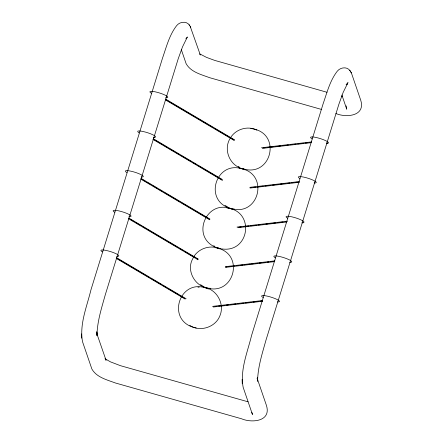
<?xml version="1.0" encoding="UTF-8"?>
<svg xmlns="http://www.w3.org/2000/svg" width="443" height="443" viewBox="0 0 443 443"><rect width="100%" height="100%" fill="white"/><g stroke="black" fill="none" stroke-linecap="round" stroke-linejoin="round"><path stroke-width="0.66" d="M257.466 377.94L257.743 380.354L257.139 378.278L266.448 405.461C271.493 421.492 251.895 423.203 241.585 418.79L115.379 382.974C106.996 379.817 96.563 377.392 91.862 368.991L82.525 341.719C79.314 324.243 86.878 306.722 90.931 289.921L162.52 58.122C166.396 47.008 169.337 35.014 176.691 25.572C179.83 21.58 186.918 20.721 189.676 25.55M251.845 412.394L252.46 414.493L243.152 387.304C239.94 369.822 247.504 352.307 251.558 335.506L323.146 103.706C327.023 92.587 329.963 80.598 337.317 71.151C340.457 67.164 347.545 66.306 350.302 71.129M230.061 138.521C223.527 149.103 229.081 164.065 240.721 168.179M230.698 137.474C235.981 129.007 247.964 125.502 256.862 130.142M185.85 38.807L187.383 36.963L182.522 46.847L178.247 58.681L105.307 294.717C101.563 308.106 97.155 321.69 96.951 335.705L96.818 331.774L97.117 334.77L96.818 333.734M346.764 84.292L346.077 84.751L347.683 83.301L346.814 84.347L348.01 82.548L343.148 92.432L338.873 104.266L265.933 340.302C262.19 353.691 257.782 367.275 257.577 381.285L257.444 377.358M261.52 147.752L311.584 141.898M263.629 147.873L265.684 147.635M267.744 147.392L269.798 147.154M271.171 146.993L273.226 146.749M275.286 146.511L277.346 146.268M278.713 146.107L280.773 145.869M282.828 145.631L284.888 145.387M286.942 145.149L288.315 144.988M290.375 144.745L292.43 144.507M294.49 144.263L295.858 144.108M297.917 143.864L299.972 143.626M302.032 143.382L303.405 143.222M305.46 142.984L307.52 142.74M309.574 142.502L310.947 142.341M262.306 148.394L310.992 142.701M249.963 187.328L299.335 181.558M250.007 187.688L251.38 187.527M253.44 187.289L255.495 187.051M257.555 186.808L258.922 186.647M260.982 186.409L263.037 186.165M265.097 185.927L267.151 185.683M268.524 185.523L270.584 185.285M272.639 185.047L274.699 184.803M276.067 184.642L278.126 184.404M280.181 184.161L282.241 183.923M283.614 183.762L285.669 183.524M287.728 183.28L289.783 183.042M291.843 182.798L293.211 182.638M295.271 182.4L297.331 182.156M250.057 188.054L299.435 182.278M237.027 227.065L287.092 221.212M239.131 227.187L241.191 226.943M243.246 226.705L245.306 226.462M246.679 226.307L248.733 226.063M250.793 225.825L252.848 225.581M254.221 225.421L256.275 225.182M258.335 224.939L260.395 224.701M262.45 224.463L263.823 224.302M265.878 224.058L267.937 223.82M269.992 223.577L272.052 223.338M273.425 223.178L275.48 222.94M277.539 222.696L279.594 222.458M280.967 222.297L283.022 222.054M285.082 221.816L287.136 221.572M237.808 227.708L286.499 222.015M225.465 266.642L274.843 260.866M225.515 267.002L226.888 266.841M228.942 266.603L231.002 266.359M233.057 266.121L234.43 265.961M236.49 265.722L238.544 265.479M240.604 265.241L242.659 264.997M244.032 264.836L246.086 264.598M248.146 264.355L250.201 264.117M251.574 263.956L253.634 263.718M255.689 263.474L257.748 263.236M259.116 263.076L261.176 262.832M263.231 262.594L265.291 262.356M267.345 262.112L268.718 261.951M270.778 261.713L272.833 261.47M225.565 267.367L274.256 261.675M212.535 306.379L262.599 300.526M215.326 306.418L216.699 306.257M218.753 306.019L220.813 305.775M222.868 305.537L224.241 305.377M226.295 305.138L228.355 304.895M230.41 304.657L231.783 304.496M233.843 304.252L235.897 304.014M237.957 303.771L239.325 303.61M241.385 303.372L243.44 303.134M245.5 302.89L247.559 302.652M248.927 302.491L250.987 302.248M253.042 302.01L255.102 301.772M256.475 301.611L258.529 301.367M260.589 301.129L262.644 300.886M213.316 307.021L262.693 301.251M232.979 209.046L234.264 209.007M210.414 288.304C196.349 288.482 185.722 271.587 192.594 259.033C196.775 248.994 209.86 244.159 219.612 248.844M197.943 287.219L199.212 287.197M153.405 137.563L154.701 137.563M326.391 143.072L327.676 143.072M326.353 143.51L327.648 143.51M301.86 222.823L303.156 222.823M250.732 128.525C282.911 131.964 271.731 179.443 241.452 168.318M239.17 168.274C270.313 172.283 259.421 218.41 229.828 208.166M226.921 207.933C255.395 211.062 249.63 253.557 221.378 248.855M215.359 247.687C245.893 252.482 234.43 297.668 205.331 287.479M203.797 287.441C216.882 288.886 225.11 304.263 219.761 316.13C215.232 327.427 199.826 332.239 189.759 325.361M341.293 96.281L342.312 96.53M335.86 113.513C346.171 117.927 365.774 116.216 360.724 100.184L351.388 72.918L349.776 70.282M248.036 401.807L120.446 365.68L110.434 361.848L104.958 358.669M241.369 168.351L245.223 169.392M232.337 208.874C201.598 202.274 216.322 157.509 244.614 169.796M216.871 247.665L220.73 248.706M196.238 328.014C164.514 321.867 179.559 275.773 208.387 289.035M326.989 92.266L214.722 60.403L206.527 57.396L200.297 54.151M321.247 109.366L209.661 77.697C201.272 74.546 190.844 72.115 186.138 63.714L181.265 49.478M216.954 247.631L220.697 248.761M231.855 209.19C206.565 198.076 189.914 237.337 216.228 247.493M238.207 166.418L239.286 167.05M229.203 207.977L224.928 205.297M213.714 245.732L214.794 246.363M204.71 287.291L200.435 284.605M165.516 99.038L234.497 139.794M165.937 99.719L178.429 107.101M179.614 107.804L190.318 114.128M191.509 114.826L195.673 117.29M196.858 117.988L207.562 124.311M208.753 125.015L212.917 127.473M214.107 128.177L234.325 140.121M165.765 100.052L234.148 140.453M153.272 138.698L222.248 179.448M153.693 139.379L162.016 144.296M163.207 144.999L167.371 147.458M168.556 148.161L173.911 151.323M175.101 152.027L179.26 154.485M180.451 155.188L191.154 161.512M192.345 162.216L196.509 164.674M197.694 165.377L210.779 173.102M211.97 173.806L222.076 179.78M152.924 139.357L222.497 180.462M141.024 178.352L210.004 219.108M141.444 179.033L145.609 181.492M146.799 182.195L150.958 184.653M152.148 185.357L157.503 188.519M158.688 189.222L162.852 191.681M164.043 192.384L177.122 200.114M178.313 200.817L180.096 201.87M181.287 202.573L194.366 210.303M195.557 211.006L209.234 219.086M140.675 179.011L209.655 219.767M128.775 218.006L198.348 259.111M130.386 219.39L134.55 221.854M135.741 222.552L141.09 225.714M142.281 226.417L146.445 228.876M147.63 229.579L151.794 232.038M152.985 232.741L163.689 239.065M164.879 239.768L177.959 247.499M179.149 248.202L183.313 250.66M184.498 251.364L195.202 257.688M196.393 258.391L197.584 259.094M128.431 218.67L198.004 259.775M116.531 257.665L186.104 298.77M116.952 258.347L118.143 259.05M119.328 259.753L130.032 266.077M131.222 266.78L135.386 269.239M136.577 269.942L149.656 277.667M150.847 278.37L161.551 284.694M162.742 285.397L166.9 287.856M168.091 288.559L178.795 294.883M179.985 295.586L184.144 298.045M116.182 258.324L185.163 299.08M350.873 72.087L351.388 72.918M190.246 26.502L200.352 55.043L199.649 53.896M105.368 359.168L106.076 360.32L96.735 333.341M189.144 24.697L190.761 27.333M341.874 95.023L346.736 109.216L346.105 105.844M242.26 383.743L242.116 379.463M81.49 333.884L81.634 338.159M312.116 138.88A9.403 1.672 17.2 0 1 318.894 138.177A9.403 1.672 17.2 0 1 327.659 143.294M287.623 218.194A9.403 1.672 17.2 0 1 294.401 217.491A9.403 1.672 17.2 0 1 303.167 222.607M275.374 257.854A9.403 1.672 17.2 0 1 277.124 256.037A9.403 1.672 17.2 0 1 289.262 259.792A9.403 1.672 17.2 0 1 289.633 262.262M263.131 297.508A9.403 1.672 17.2 0 1 264.875 295.691A9.403 1.672 17.2 0 1 277.019 299.446A9.403 1.672 17.2 0 1 277.384 301.916M299.872 178.54A9.403 1.672 17.2 0 1 301.617 176.724A9.403 1.672 17.2 0 1 313.76 180.478A9.403 1.672 17.2 0 1 314.126 182.948M151.417 93.279A9.403 1.672 17.2 0 1 153.162 91.463A9.403 1.672 17.2 0 1 165.305 95.217A9.403 1.672 17.2 0 1 165.671 97.687M126.919 172.593A9.403 1.672 17.2 0 1 128.669 170.776A9.403 1.672 17.2 0 1 140.808 174.531A9.403 1.672 17.2 0 1 141.179 177.001M114.676 212.247A9.403 1.672 17.2 0 1 116.42 210.431A9.403 1.672 17.2 0 1 128.564 214.185A9.403 1.672 17.2 0 1 128.93 216.655M102.427 251.901A9.403 1.672 17.2 0 1 104.177 250.09A9.403 1.672 17.2 0 1 116.315 253.839A9.403 1.672 17.2 0 1 116.686 256.314M137.635 131.621A9.403 1.672 17.2 0 1 148.289 132.955A9.403 1.672 17.2 0 1 154.712 137.347M139.168 132.933A9.403 1.672 17.2 0 1 138.111 132.213"/></g></svg>
